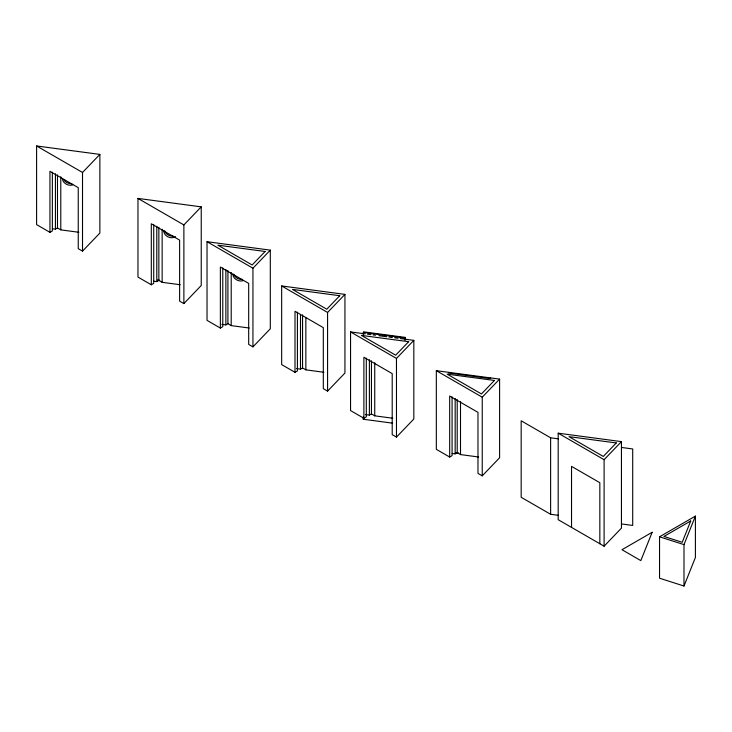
<?xml version="1.0" encoding="UTF-8"?>
<svg xmlns="http://www.w3.org/2000/svg" width="732" height="732" viewBox="0 0 732 732"><rect width="100%" height="100%" fill="white"/><g stroke="black" fill="none" stroke-linecap="round" stroke-linejoin="round"><path stroke-width="1.1" d="M363.228 334.725L363.475 331.825L405.263 337.397L405.263 339.675M392.599 423.16L363.228 419.244L363.475 418.631M405.016 340.298L405.263 337.397M448.835 372.396L448.588 373.009L490.376 378.581L490.623 377.968M683.99 586.03L683.99 544.626L695.4 516.106L659.541 536.803L659.541 578.207L683.99 586.03L695.4 557.51L695.4 516.106M49.941 232.328L49.941 171.306L78.251 187.657L78.251 248.67L82.515 251.131L82.515 172.478L99.872 154.397L36.6 145.97L36.6 224.623L49.941 232.328L52.356 230.937L52.356 172.176M82.515 251.131L99.872 233.06L99.872 154.397M151.304 284.785L151.304 223.763L179.615 240.105L179.615 301.127L183.878 303.588L183.878 224.934L201.236 206.854L137.964 198.418L137.964 277.08L151.304 284.785L153.72 283.385L153.72 224.633M183.878 303.588L201.236 285.517L201.236 206.854M220.369 328.073L220.369 267.052L248.679 283.394L248.679 344.415L252.943 346.877L252.943 268.223L270.3 250.143L207.028 241.706L207.028 320.369L220.369 328.073L222.784 326.673L222.784 267.921M252.943 346.877L270.3 328.805L270.3 250.143M295.005 372.313L295.005 311.292L323.315 327.643L323.315 388.655L327.579 391.117L327.579 312.463L344.937 294.383L281.664 285.956L281.664 364.609L295.005 372.313L297.421 370.923L297.421 312.161M327.579 391.117L344.937 373.046L344.937 294.383M366.311 358.14L366.311 416.892L363.896 418.283L363.896 357.271L392.206 373.613L392.206 434.634L396.47 437.096L396.47 358.433L413.827 340.362L400.267 338.55M396.47 437.096L413.827 419.015L413.827 340.362M449.677 457.043L449.677 396.021L477.978 412.372L477.978 473.384L482.242 475.846L482.242 397.192L499.599 379.112L436.327 370.685L436.327 449.338L449.677 457.043L452.083 455.652L452.083 396.89M482.242 475.846L499.599 457.775L499.599 379.112M604.101 546.2L604.101 459.696L621.45 441.625L558.187 433.188L558.187 519.693L604.101 546.2L621.45 528.12L621.45 441.625M52.429 228.759L55.431 229.153L57.489 227.972L60.783 229.866L78.864 232.282M153.793 281.207L156.794 281.61L158.853 280.42L162.147 282.323L180.228 284.739M221.86 324.368L225.868 324.898L227.917 323.709L231.211 325.612L249.301 328.028M296.497 368.608L300.495 369.138L302.554 367.949L305.848 369.852L323.928 372.268M365.387 414.587L369.385 415.117L371.444 413.928L374.738 415.831L392.819 418.237M452.166 453.474L455.167 453.867L457.216 452.687L460.51 454.581L478.6 456.997M157.417 280.008L159.668 280.31M363.228 332.438L405.016 338.01M363.896 418.283L350.555 410.588L350.555 331.925L365.241 333.883M367.501 334.185L370.895 334.634M373.155 334.936L375.415 335.238M378.801 335.695L386.706 336.747M388.967 337.049L392.361 337.498M394.621 337.8L398.007 338.248M558.507 515.337L550.62 514.285L521.175 497.284L521.175 420.799L550.62 437.8L558.507 438.852M621.441 447.453L632.704 448.954L632.704 525.439L621.441 523.938M455.359 452.715L458.754 453.163M659.541 536.803L683.99 544.626M558.187 433.188L604.101 459.696M137.964 198.418L183.878 224.934M436.327 370.685L482.242 397.192M207.028 241.706L252.943 268.223M281.664 285.956L327.579 312.463M36.6 145.97L82.515 172.478M350.555 331.925L396.47 358.433M599.837 543.739L599.837 482.717L571.527 466.375L571.527 527.397M550.62 437.8L550.62 514.285M460.51 401.475L460.51 454.581M457.216 399.581L457.216 452.687M455.167 398.501L455.167 453.867M374.738 362.724L374.738 415.831M371.444 360.821L371.444 413.928M369.385 359.751L369.385 415.117M363.228 416.966L363.228 419.244M305.848 317.88L305.848 369.852M302.554 314.852L302.554 367.949M300.495 314.906L300.495 369.138M231.211 272.505L231.211 325.612M227.917 270.602L227.917 323.709M225.868 269.532L225.868 324.898M162.147 229.217L162.147 282.323M158.853 227.313L158.853 280.42M156.794 226.243L156.794 281.61M60.783 176.76L60.783 229.866M57.489 174.866L57.489 227.972M55.431 173.786L55.431 229.153M71.773 183.65A7.1 5.646 21.8 0 1 63.986 179.916M72.797 184.894A7.1 5.646 21.8 0 1 62.421 178.489M173.136 236.107A7.1 5.646 21.8 0 1 164.663 230.882M175.598 236.619A7.1 5.646 21.8 0 1 168.058 236.875A7.1 5.646 21.8 0 1 163.794 230.946M243.234 280.64A7.1 5.646 21.8 0 1 232.858 274.235M242.201 279.395A7.1 5.646 21.8 0 1 233.728 274.171M652.157 532.283L640.829 560.611L621.962 549.714L652.157 532.283M690.715 520.983L682.197 542.293L663.924 536.446L690.715 520.983M265.121 251.479L252.156 264.975L217.862 245.174L265.121 251.479M339.758 295.719L326.792 309.215L292.498 289.415L339.758 295.719M408.648 341.688L395.683 355.194L361.388 335.393L408.648 341.688M494.42 380.448L481.455 393.944L447.161 374.144L494.42 380.448M616.271 442.952L603.314 456.457L569.011 436.656L616.271 442.952"/></g></svg>
